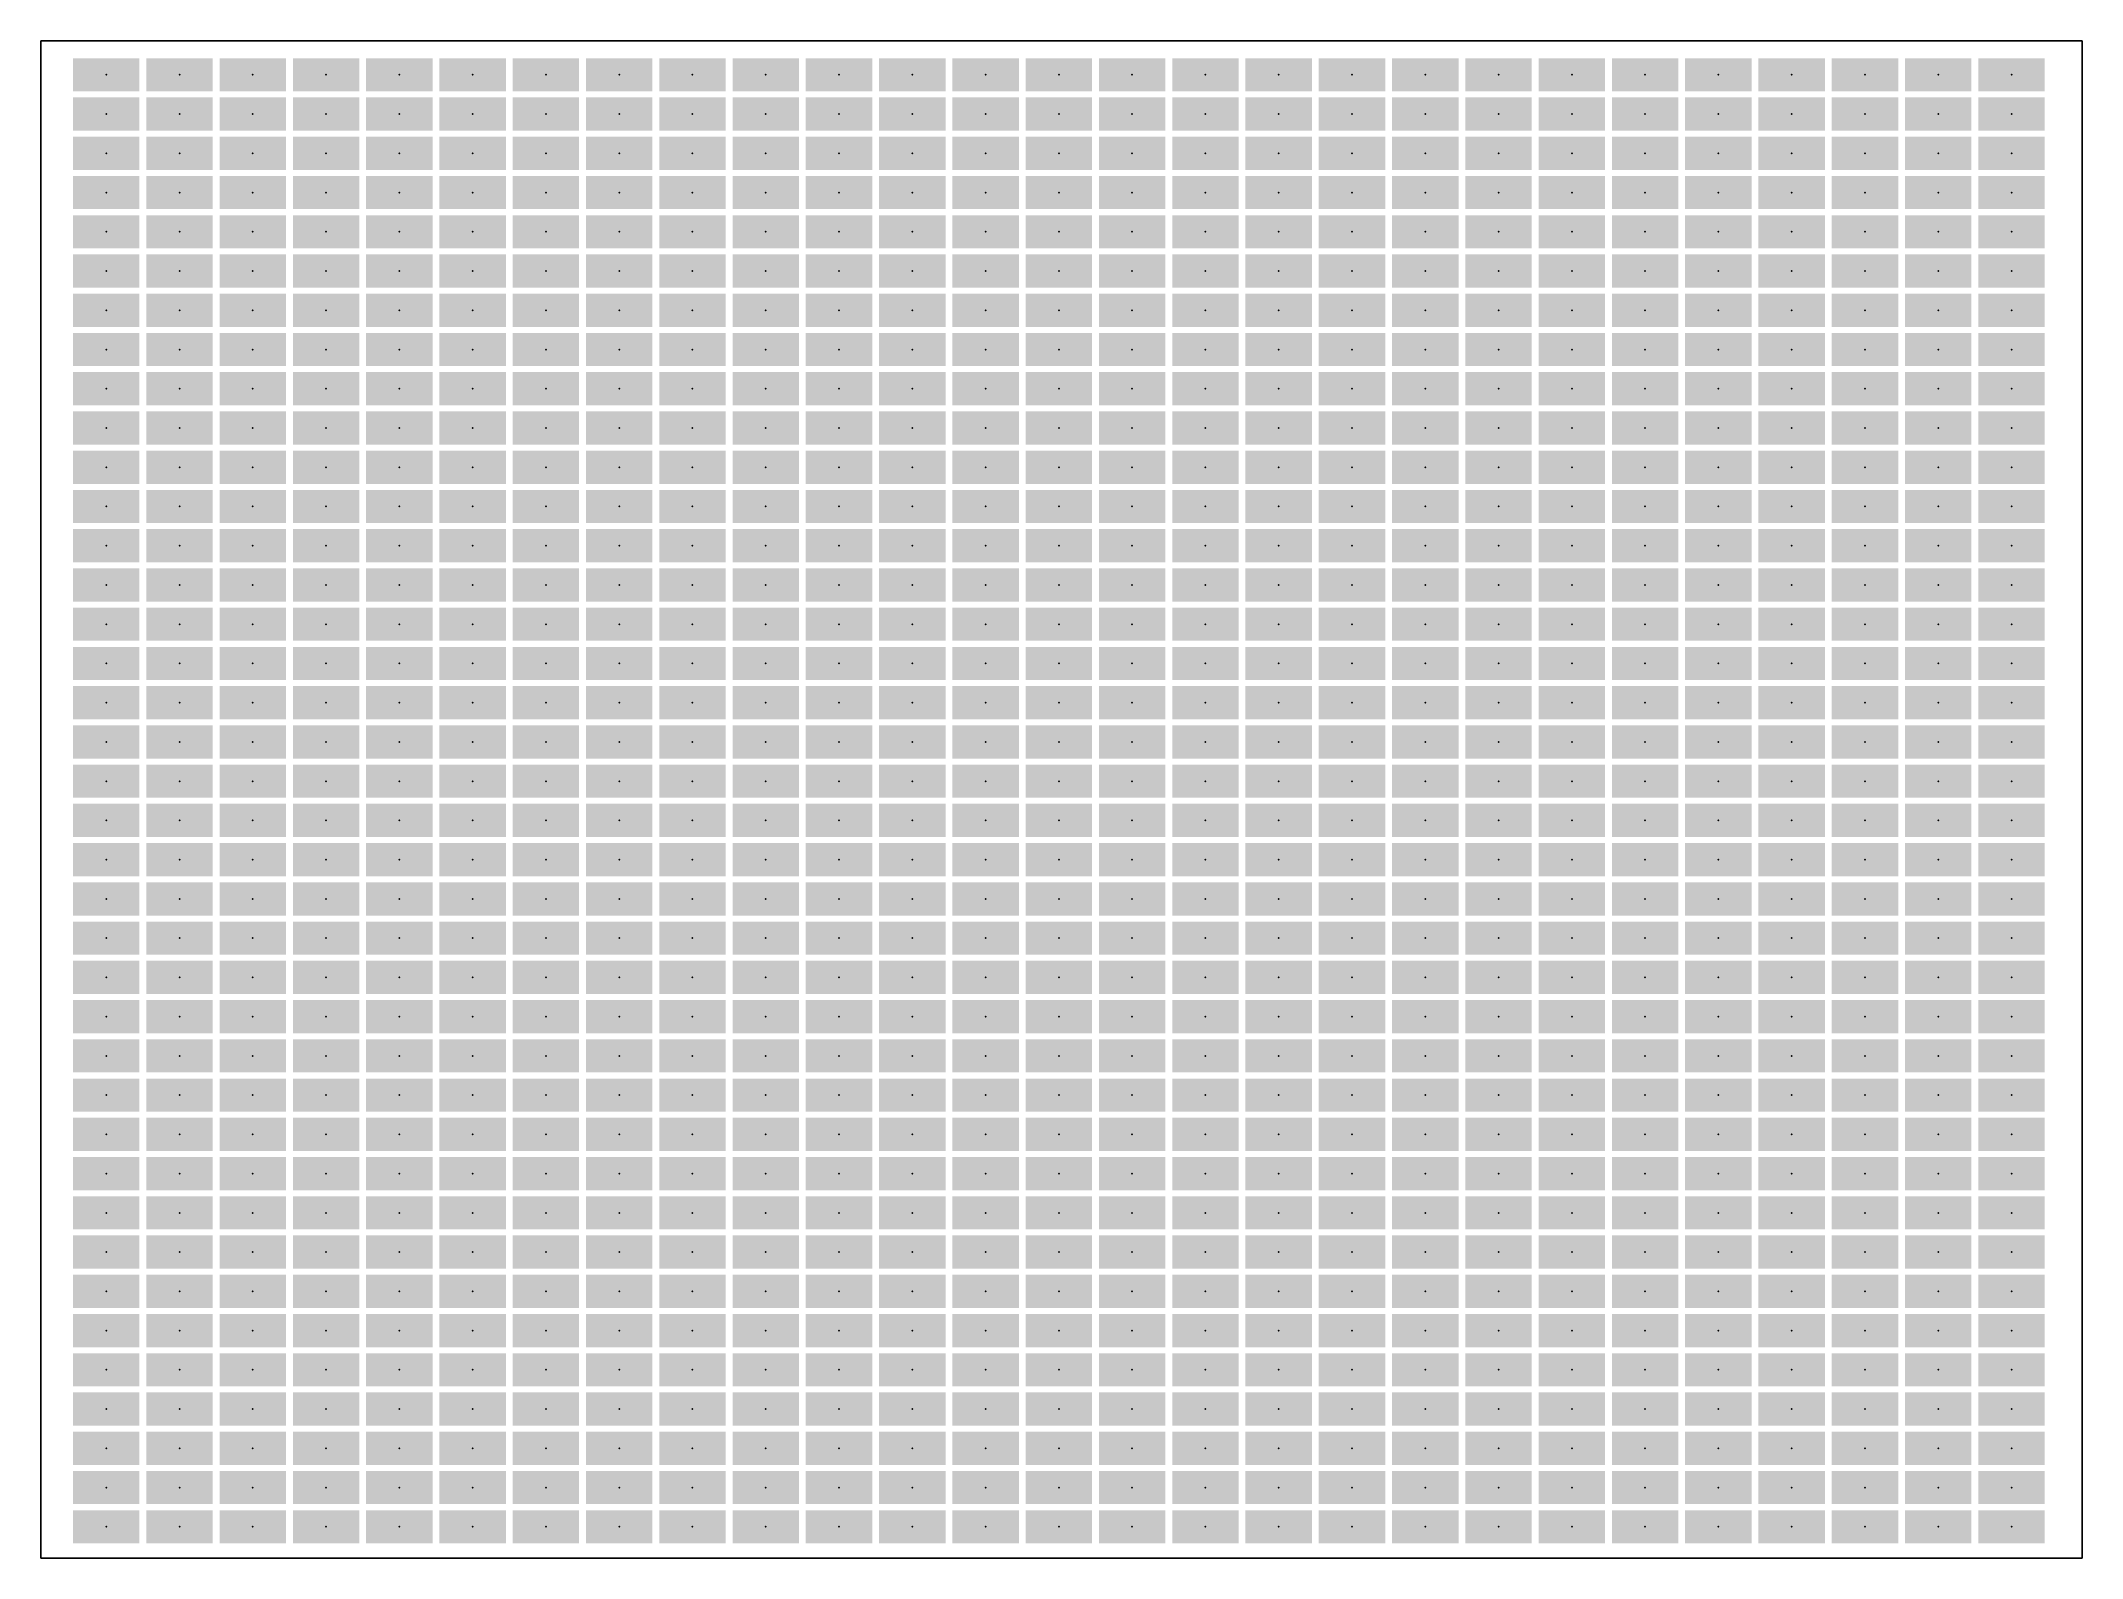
# Model space of a CAD drawing. Extents: x 0 to 78, y 0 to 58.
import ezdxf

# ---------------------------------------------------------------- set-up
doc = ezdxf.new("R2010")
doc.units = 0
for name, color, linetype in [('1', 12, 'CONTINUOUS'), ('20', 31, 'CONTINUOUS'), ('23', 53, 'CONTINUOUS')]:
    doc.layers.add(name, color=color, linetype=linetype)

# ---------------------------------------------------------------- blocks, each defined once
blk = doc.blocks.new('RECT')
blk.add_solid([(-0.5, -0.5), (0.5, -0.5), (-0.5, 0.5), (0.5, 0.5)])

msp = doc.modelspace()

# ---------------------------------------------------------------- linework, layer by layer
at = {"layer": '20'}
for p, q in [((78, 58), (0, 58)), ((0, 58), (0, 0)), ((78, 0), (78, 58)), ((0, 0), (78, 0))]:
    msp.add_line(p, q, dxfattribs=at)
at = {"layer": '23'}
for p in [(2.5, 56.7), (5.3, 56.7), (8.1, 56.7), (10.9, 56.7), (13.7, 56.7), (16.5, 56.7), (19.3, 56.7), (22.1, 56.7), (24.9, 56.7), (27.7, 56.7), (30.5, 56.7), (33.3, 56.7), (36.1, 56.7), (38.9, 56.7), (41.7, 56.7), (44.5, 56.7), (47.3, 56.7), (50.1, 56.7), (52.9, 56.7), (55.7, 56.7), (58.5, 56.7), (61.3, 56.7), (64.1, 56.7), (66.9, 56.7), (69.7, 56.7), (72.5, 56.7), (75.3, 56.7), (2.5, 55.2), (5.3, 55.2), (8.1, 55.2), (10.9, 55.2), (13.7, 55.2), (16.5, 55.2), (19.3, 55.2), (22.1, 55.2), (24.9, 55.2), (27.7, 55.2), (30.5, 55.2), (33.3, 55.2), (36.1, 55.2), (38.9, 55.2), (41.7, 55.2), (44.5, 55.2), (47.3, 55.2), (50.1, 55.2), (52.9, 55.2), (55.7, 55.2), (58.5, 55.2), (61.3, 55.2), (64.1, 55.2), (66.9, 55.2), (69.7, 55.2), (72.5, 55.2), (75.3, 55.2), (2.5, 53.7), (5.3, 53.7), (8.1, 53.7), (10.9, 53.7), (13.7, 53.7), (16.5, 53.7), (19.3, 53.7), (22.1, 53.7), (24.9, 53.7), (27.7, 53.7), (30.5, 53.7), (33.3, 53.7), (36.1, 53.7), (38.9, 53.7), (41.7, 53.7), (44.5, 53.7), (47.3, 53.7), (50.1, 53.7), (52.9, 53.7), (55.7, 53.7), (58.5, 53.7), (61.3, 53.7), (64.1, 53.7), (66.9, 53.7), (69.7, 53.7), (72.5, 53.7), (75.3, 53.7), (2.5, 52.2), (5.3, 52.2), (8.1, 52.2), (10.9, 52.2), (13.7, 52.2), (16.5, 52.2), (19.3, 52.2), (22.1, 52.2), (24.9, 52.2), (27.7, 52.2), (30.5, 52.2), (33.3, 52.2), (36.1, 52.2), (38.9, 52.2), (41.7, 52.2), (44.5, 52.2), (47.3, 52.2), (50.1, 52.2), (52.9, 52.2), (55.7, 52.2), (58.5, 52.2), (61.3, 52.2), (64.1, 52.2), (66.9, 52.2), (69.7, 52.2), (72.5, 52.2), (75.3, 52.2), (2.5, 50.7), (5.3, 50.7), (8.1, 50.7), (10.9, 50.7), (13.7, 50.7), (16.5, 50.7), (19.3, 50.7), (22.1, 50.7), (24.9, 50.7), (27.7, 50.7), (30.5, 50.7), (33.3, 50.7), (36.1, 50.7), (38.9, 50.7), (41.7, 50.7), (44.5, 50.7), (47.3, 50.7), (50.1, 50.7), (52.9, 50.7), (55.7, 50.7), (58.5, 50.7), (61.3, 50.7), (64.1, 50.7), (66.9, 50.7), (69.7, 50.7), (72.5, 50.7), (75.3, 50.7), (2.5, 49.2), (5.3, 49.2), (8.1, 49.2), (10.9, 49.2), (13.7, 49.2), (16.5, 49.2), (19.3, 49.2), (22.1, 49.2), (24.9, 49.2), (27.7, 49.2), (30.5, 49.2), (33.3, 49.2), (36.1, 49.2), (38.9, 49.2), (41.7, 49.2), (44.5, 49.2), (47.3, 49.2), (50.1, 49.2), (52.9, 49.2), (55.7, 49.2), (58.5, 49.2), (61.3, 49.2), (64.1, 49.2), (66.9, 49.2), (69.7, 49.2), (72.5, 49.2), (75.3, 49.2), (2.5, 47.7), (5.3, 47.7), (8.1, 47.7), (10.9, 47.7), (13.7, 47.7), (16.5, 47.7), (19.3, 47.7), (22.1, 47.7), (24.9, 47.7), (27.7, 47.7), (30.5, 47.7), (33.3, 47.7), (36.1, 47.7), (38.9, 47.7), (41.7, 47.7), (44.5, 47.7), (47.3, 47.7), (50.1, 47.7), (52.9, 47.7), (55.7, 47.7), (58.5, 47.7), (61.3, 47.7), (64.1, 47.7), (66.9, 47.7), (69.7, 47.7), (72.5, 47.7), (75.3, 47.7), (2.5, 46.2), (5.3, 46.2), (8.1, 46.2), (10.9, 46.2), (13.7, 46.2), (16.5, 46.2), (19.3, 46.2), (22.1, 46.2), (24.9, 46.2), (27.7, 46.2), (30.5, 46.2), (33.3, 46.2), (36.1, 46.2), (38.9, 46.2), (41.7, 46.2), (44.5, 46.2), (47.3, 46.2), (50.1, 46.2), (52.9, 46.2), (55.7, 46.2), (58.5, 46.2), (61.3, 46.2), (64.1, 46.2), (66.9, 46.2), (69.7, 46.2), (72.5, 46.2), (75.3, 46.2), (2.5, 44.7), (5.3, 44.7), (8.1, 44.7), (10.9, 44.7), (13.7, 44.7), (16.5, 44.7), (19.3, 44.7), (22.1, 44.7), (24.9, 44.7), (27.7, 44.7), (30.5, 44.7), (33.3, 44.7), (36.1, 44.7), (38.9, 44.7), (41.7, 44.7), (44.5, 44.7), (47.3, 44.7), (50.1, 44.7), (52.9, 44.7), (55.7, 44.7), (58.5, 44.7), (61.3, 44.7), (64.1, 44.7), (66.9, 44.7), (69.7, 44.7), (72.5, 44.7), (75.3, 44.7), (2.5, 43.2), (5.3, 43.2), (8.1, 43.2), (10.9, 43.2), (13.7, 43.2), (16.5, 43.2), (19.3, 43.2), (22.1, 43.2), (24.9, 43.2), (27.7, 43.2), (30.5, 43.2), (33.3, 43.2), (36.1, 43.2), (38.9, 43.2), (41.7, 43.2), (44.5, 43.2), (47.3, 43.2), (50.1, 43.2), (52.9, 43.2), (55.7, 43.2), (58.5, 43.2), (61.3, 43.2), (64.1, 43.2), (66.9, 43.2), (69.7, 43.2), (72.5, 43.2), (75.3, 43.2), (2.5, 41.7), (5.3, 41.7), (8.1, 41.7), (10.9, 41.7), (13.7, 41.7), (16.5, 41.7), (19.3, 41.7), (22.1, 41.7), (24.9, 41.7), (27.7, 41.7), (30.5, 41.7), (33.3, 41.7), (36.1, 41.7), (38.9, 41.7), (41.7, 41.7), (44.5, 41.7), (47.3, 41.7), (50.1, 41.7), (52.9, 41.7), (55.7, 41.7), (58.5, 41.7), (61.3, 41.7), (64.1, 41.7), (66.9, 41.7), (69.7, 41.7), (72.5, 41.7), (75.3, 41.7), (2.5, 40.2), (5.3, 40.2), (8.1, 40.2), (10.9, 40.2), (13.7, 40.2), (16.5, 40.2), (19.3, 40.2), (22.1, 40.2), (24.9, 40.2), (27.7, 40.2), (30.5, 40.2), (33.3, 40.2), (36.1, 40.2), (38.9, 40.2), (41.7, 40.2), (44.5, 40.2), (47.3, 40.2), (50.1, 40.2), (52.9, 40.2), (55.7, 40.2), (58.5, 40.2), (61.3, 40.2), (64.1, 40.2), (66.9, 40.2), (69.7, 40.2), (72.5, 40.2), (75.3, 40.2), (2.5, 38.7), (5.3, 38.7), (8.1, 38.7), (10.9, 38.7), (13.7, 38.7), (16.5, 38.7), (19.3, 38.7), (22.1, 38.7), (24.9, 38.7), (27.7, 38.7), (30.5, 38.7), (33.3, 38.7), (36.1, 38.7), (38.9, 38.7), (41.7, 38.7), (44.5, 38.7), (47.3, 38.7), (50.1, 38.7), (52.9, 38.7), (55.7, 38.7), (58.5, 38.7), (61.3, 38.7), (64.1, 38.7), (66.9, 38.7), (69.7, 38.7), (72.5, 38.7), (75.3, 38.7), (2.5, 37.2), (5.3, 37.2), (8.1, 37.2), (10.9, 37.2), (13.7, 37.2), (16.5, 37.2), (19.3, 37.2), (22.1, 37.2), (24.9, 37.2), (27.7, 37.2), (30.5, 37.2), (33.3, 37.2), (36.1, 37.2), (38.9, 37.2), (41.7, 37.2), (44.5, 37.2), (47.3, 37.2), (50.1, 37.2), (52.9, 37.2), (55.7, 37.2), (58.5, 37.2), (61.3, 37.2), (64.1, 37.2), (66.9, 37.2), (69.7, 37.2), (72.5, 37.2), (75.3, 37.2), (2.5, 35.7), (5.3, 35.7), (8.1, 35.7), (10.9, 35.7), (13.7, 35.7), (16.5, 35.7), (19.3, 35.7), (22.1, 35.7), (24.9, 35.7), (27.7, 35.7), (30.5, 35.7), (33.3, 35.7), (36.1, 35.7), (38.9, 35.7), (41.7, 35.7), (44.5, 35.7), (47.3, 35.7), (50.1, 35.7), (52.9, 35.7), (55.7, 35.7), (58.5, 35.7), (61.3, 35.7), (64.1, 35.7), (66.9, 35.7), (69.7, 35.7), (72.5, 35.7), (75.3, 35.7), (2.5, 34.2), (5.3, 34.2), (8.1, 34.2), (10.9, 34.2), (13.7, 34.2), (16.5, 34.2), (19.3, 34.2), (22.1, 34.2), (24.9, 34.2), (27.7, 34.2), (30.5, 34.2), (33.3, 34.2), (36.1, 34.2), (38.9, 34.2), (41.7, 34.2), (44.5, 34.2), (47.3, 34.2), (50.1, 34.2), (52.9, 34.2), (55.7, 34.2), (58.5, 34.2), (61.3, 34.2), (64.1, 34.2), (66.9, 34.2), (69.7, 34.2), (72.5, 34.2), (75.3, 34.2), (2.5, 32.7), (5.3, 32.7), (8.1, 32.7), (10.9, 32.7), (13.7, 32.7), (16.5, 32.7), (19.3, 32.7), (22.1, 32.7), (24.9, 32.7), (27.7, 32.7), (30.5, 32.7), (33.3, 32.7), (36.1, 32.7), (38.9, 32.7), (41.7, 32.7), (44.5, 32.7), (47.3, 32.7), (50.1, 32.7), (52.9, 32.7), (55.7, 32.7), (58.5, 32.7), (61.3, 32.7), (64.1, 32.7), (66.9, 32.7), (69.7, 32.7), (72.5, 32.7), (75.3, 32.7), (2.5, 31.2), (5.3, 31.2), (8.1, 31.2), (10.9, 31.2), (13.7, 31.2), (16.5, 31.2), (19.3, 31.2), (22.1, 31.2), (24.9, 31.2), (27.7, 31.2), (30.5, 31.2), (33.3, 31.2), (36.1, 31.2), (38.9, 31.2), (41.7, 31.2), (44.5, 31.2), (47.3, 31.2), (50.1, 31.2), (52.9, 31.2), (55.7, 31.2), (58.5, 31.2), (61.3, 31.2), (64.1, 31.2), (66.9, 31.2), (69.7, 31.2), (72.5, 31.2), (75.3, 31.2), (2.5, 29.7), (5.3, 29.7), (8.1, 29.7), (10.9, 29.7), (13.7, 29.7), (16.5, 29.7), (19.3, 29.7), (22.1, 29.7), (24.9, 29.7), (27.7, 29.7), (30.5, 29.7), (33.3, 29.7), (36.1, 29.7), (38.9, 29.7), (41.7, 29.7), (44.5, 29.7), (47.3, 29.7), (50.1, 29.7), (52.9, 29.7), (55.7, 29.7), (58.5, 29.7), (61.3, 29.7), (64.1, 29.7), (66.9, 29.7), (69.7, 29.7), (72.5, 29.7), (75.3, 29.7), (2.5, 28.2), (5.3, 28.2), (8.1, 28.2), (10.9, 28.2), (13.7, 28.2), (16.5, 28.2), (19.3, 28.2), (22.1, 28.2), (24.9, 28.2), (27.7, 28.2), (30.5, 28.2), (33.3, 28.2), (36.1, 28.2), (38.9, 28.2), (41.7, 28.2), (44.5, 28.2), (47.3, 28.2), (50.1, 28.2), (52.9, 28.2), (55.7, 28.2), (58.5, 28.2), (61.3, 28.2), (64.1, 28.2), (66.9, 28.2), (69.7, 28.2), (72.5, 28.2), (75.3, 28.2), (2.5, 26.7), (5.3, 26.7), (8.1, 26.7), (10.9, 26.7), (13.7, 26.7), (16.5, 26.7), (19.3, 26.7), (22.1, 26.7), (24.9, 26.7), (27.7, 26.7), (30.5, 26.7), (33.3, 26.7), (36.1, 26.7), (38.9, 26.7), (41.7, 26.7), (44.5, 26.7), (47.3, 26.7), (50.1, 26.7), (52.9, 26.7), (55.7, 26.7), (58.5, 26.7), (61.3, 26.7), (64.1, 26.7), (66.9, 26.7), (69.7, 26.7), (72.5, 26.7), (75.3, 26.7), (2.5, 25.2), (5.3, 25.2), (8.1, 25.2), (10.9, 25.2), (13.7, 25.2), (16.5, 25.2), (19.3, 25.2), (22.1, 25.2), (24.9, 25.2), (27.7, 25.2), (30.5, 25.2), (33.3, 25.2), (36.1, 25.2), (38.9, 25.2), (41.7, 25.2), (44.5, 25.2), (47.3, 25.2), (50.1, 25.2), (52.9, 25.2), (55.7, 25.2), (58.5, 25.2), (61.3, 25.2), (64.1, 25.2), (66.9, 25.2), (69.7, 25.2), (72.5, 25.2), (75.3, 25.2), (2.5, 23.7), (5.3, 23.7), (8.1, 23.7), (10.9, 23.7), (13.7, 23.7), (16.5, 23.7), (19.3, 23.7), (22.1, 23.7), (24.9, 23.7), (27.7, 23.7), (30.5, 23.7), (33.3, 23.7), (36.1, 23.7), (38.9, 23.7), (41.7, 23.7), (44.5, 23.7), (47.3, 23.7), (50.1, 23.7), (52.9, 23.7), (55.7, 23.7), (58.5, 23.7), (61.3, 23.7), (64.1, 23.7), (66.9, 23.7), (69.7, 23.7), (72.5, 23.7), (75.3, 23.7), (2.5, 22.2), (5.3, 22.2), (8.1, 22.2), (10.9, 22.2), (13.7, 22.2), (16.5, 22.2), (19.3, 22.2), (22.1, 22.2), (24.9, 22.2), (27.7, 22.2), (30.5, 22.2), (33.3, 22.2), (36.1, 22.2), (38.9, 22.2), (41.7, 22.2), (44.5, 22.2), (47.3, 22.2), (50.1, 22.2), (52.9, 22.2), (55.7, 22.2), (58.5, 22.2), (61.3, 22.2), (64.1, 22.2), (66.9, 22.2), (69.7, 22.2), (72.5, 22.2), (75.3, 22.2), (2.5, 20.7), (5.3, 20.7), (8.1, 20.7), (10.9, 20.7), (13.7, 20.7), (16.5, 20.7), (19.3, 20.7), (22.1, 20.7), (24.9, 20.7), (27.7, 20.7), (30.5, 20.7), (33.3, 20.7), (36.1, 20.7), (38.9, 20.7), (41.7, 20.7), (44.5, 20.7), (47.3, 20.7), (50.1, 20.7), (52.9, 20.7), (55.7, 20.7), (58.5, 20.7), (61.3, 20.7), (64.1, 20.7), (66.9, 20.7), (69.7, 20.7), (72.5, 20.7), (75.3, 20.7), (2.5, 19.2), (5.3, 19.2), (8.1, 19.2), (10.9, 19.2), (13.7, 19.2), (16.5, 19.2), (19.3, 19.2), (22.1, 19.2), (24.9, 19.2), (27.7, 19.2), (30.5, 19.2), (33.3, 19.2), (36.1, 19.2), (38.9, 19.2), (41.7, 19.2), (44.5, 19.2), (47.3, 19.2), (50.1, 19.2), (52.9, 19.2), (55.7, 19.2), (58.5, 19.2), (61.3, 19.2), (64.1, 19.2), (66.9, 19.2), (69.7, 19.2), (72.5, 19.2), (75.3, 19.2), (2.5, 17.7), (5.3, 17.7), (8.1, 17.7), (10.9, 17.7), (13.7, 17.7), (16.5, 17.7), (19.3, 17.7), (22.1, 17.7), (24.9, 17.7), (27.7, 17.7), (30.5, 17.7), (33.3, 17.7), (36.1, 17.7), (38.9, 17.7), (41.7, 17.7), (44.5, 17.7), (47.3, 17.7), (50.1, 17.7), (52.9, 17.7), (55.7, 17.7), (58.5, 17.7), (61.3, 17.7), (64.1, 17.7), (66.9, 17.7), (69.7, 17.7), (72.5, 17.7), (75.3, 17.7), (2.5, 16.2), (5.3, 16.2), (8.1, 16.2), (10.9, 16.2), (13.7, 16.2), (16.5, 16.2), (19.3, 16.2), (22.1, 16.2), (24.9, 16.2), (27.7, 16.2), (30.5, 16.2), (33.3, 16.2), (36.1, 16.2), (38.9, 16.2), (41.7, 16.2), (44.5, 16.2), (47.3, 16.2), (50.1, 16.2), (52.9, 16.2), (55.7, 16.2), (58.5, 16.2), (61.3, 16.2), (64.1, 16.2), (66.9, 16.2), (69.7, 16.2), (72.5, 16.2), (75.3, 16.2), (2.5, 14.7), (5.3, 14.7), (8.1, 14.7), (10.9, 14.7), (13.7, 14.7), (16.5, 14.7), (19.3, 14.7), (22.1, 14.7), (24.9, 14.7), (27.7, 14.7), (30.5, 14.7), (33.3, 14.7), (36.1, 14.7), (38.9, 14.7), (41.7, 14.7), (44.5, 14.7), (47.3, 14.7), (50.1, 14.7), (52.9, 14.7), (55.7, 14.7), (58.5, 14.7), (61.3, 14.7), (64.1, 14.7), (66.9, 14.7), (69.7, 14.7), (72.5, 14.7), (75.3, 14.7), (2.5, 13.2), (5.3, 13.2), (8.1, 13.2), (10.9, 13.2), (13.7, 13.2), (16.5, 13.2), (19.3, 13.2), (22.1, 13.2), (24.9, 13.2), (27.7, 13.2), (30.5, 13.2), (33.3, 13.2), (36.1, 13.2), (38.9, 13.2), (41.7, 13.2), (44.5, 13.2), (47.3, 13.2), (50.1, 13.2), (52.9, 13.2), (55.7, 13.2), (58.5, 13.2), (61.3, 13.2), (64.1, 13.2), (66.9, 13.2), (69.7, 13.2), (72.5, 13.2), (75.3, 13.2), (2.5, 11.7), (5.3, 11.7), (8.1, 11.7), (10.9, 11.7), (13.7, 11.7), (16.5, 11.7), (19.3, 11.7), (22.1, 11.7), (24.9, 11.7), (27.7, 11.7), (30.5, 11.7), (33.3, 11.7), (36.1, 11.7), (38.9, 11.7), (41.7, 11.7), (44.5, 11.7), (47.3, 11.7), (50.1, 11.7), (52.9, 11.7), (55.7, 11.7), (58.5, 11.7), (61.3, 11.7), (64.1, 11.7), (66.9, 11.7), (69.7, 11.7), (72.5, 11.7), (75.3, 11.7), (2.5, 10.2), (5.3, 10.2), (8.1, 10.2), (10.9, 10.2), (13.7, 10.2), (16.5, 10.2), (19.3, 10.2), (22.1, 10.2), (24.9, 10.2), (27.7, 10.2), (30.5, 10.2), (33.3, 10.2), (36.1, 10.2), (38.9, 10.2), (41.7, 10.2), (44.5, 10.2), (47.3, 10.2), (50.1, 10.2), (52.9, 10.2), (55.7, 10.2), (58.5, 10.2), (61.3, 10.2), (64.1, 10.2), (66.9, 10.2), (69.7, 10.2), (72.5, 10.2), (75.3, 10.2), (2.5, 8.7), (5.3, 8.7), (8.1, 8.7), (10.9, 8.7), (13.7, 8.7), (16.5, 8.7), (19.3, 8.7), (22.1, 8.7), (24.9, 8.7), (27.7, 8.7), (30.5, 8.7), (33.3, 8.7), (36.1, 8.7), (38.9, 8.7), (41.7, 8.7), (44.5, 8.7), (47.3, 8.7), (50.1, 8.7), (52.9, 8.7), (55.7, 8.7), (58.5, 8.7), (61.3, 8.7), (64.1, 8.7), (66.9, 8.7), (69.7, 8.7), (72.5, 8.7), (75.3, 8.7), (2.5, 7.2), (5.3, 7.2), (8.1, 7.2), (10.9, 7.2), (13.7, 7.2), (16.5, 7.2), (19.3, 7.2), (22.1, 7.2), (24.9, 7.2), (27.7, 7.2), (30.5, 7.2), (33.3, 7.2), (36.1, 7.2), (38.9, 7.2), (41.7, 7.2), (44.5, 7.2), (47.3, 7.2), (50.1, 7.2), (52.9, 7.2), (55.7, 7.2), (58.5, 7.2), (61.3, 7.2), (64.1, 7.2), (66.9, 7.2), (69.7, 7.2), (72.5, 7.2), (75.3, 7.2), (2.5, 5.7), (5.3, 5.7), (8.1, 5.7), (10.9, 5.7), (13.7, 5.7), (16.5, 5.7), (19.3, 5.7), (22.1, 5.7), (24.9, 5.7), (27.7, 5.7), (30.5, 5.7), (33.3, 5.7), (36.1, 5.7), (38.9, 5.7), (41.7, 5.7), (44.5, 5.7), (47.3, 5.7), (50.1, 5.7), (52.9, 5.7), (55.7, 5.7), (58.5, 5.7), (61.3, 5.7), (64.1, 5.7), (66.9, 5.7), (69.7, 5.7), (72.5, 5.7), (75.3, 5.7), (2.5, 4.2), (5.3, 4.2), (8.1, 4.2), (10.9, 4.2), (13.7, 4.2), (16.5, 4.2), (19.3, 4.2), (22.1, 4.2), (24.9, 4.2), (27.7, 4.2), (30.5, 4.2), (33.3, 4.2), (36.1, 4.2), (38.9, 4.2), (41.7, 4.2), (44.5, 4.2), (47.3, 4.2), (50.1, 4.2), (52.9, 4.2), (55.7, 4.2), (58.5, 4.2), (61.3, 4.2), (64.1, 4.2), (66.9, 4.2), (69.7, 4.2), (72.5, 4.2), (75.3, 4.2), (2.5, 2.7), (5.3, 2.7), (8.1, 2.7), (10.9, 2.7), (13.7, 2.7), (16.5, 2.7), (19.3, 2.7), (22.1, 2.7), (24.9, 2.7), (27.7, 2.7), (30.5, 2.7), (33.3, 2.7), (36.1, 2.7), (38.9, 2.7), (41.7, 2.7), (44.5, 2.7), (47.3, 2.7), (50.1, 2.7), (52.9, 2.7), (55.7, 2.7), (58.5, 2.7), (61.3, 2.7), (64.1, 2.7), (66.9, 2.7), (69.7, 2.7), (72.5, 2.7), (75.3, 2.7), (2.5, 1.2), (5.3, 1.2), (8.1, 1.2), (10.9, 1.2), (13.7, 1.2), (16.5, 1.2), (19.3, 1.2), (22.1, 1.2), (24.9, 1.2), (27.7, 1.2), (30.5, 1.2), (33.3, 1.2), (36.1, 1.2), (38.9, 1.2), (41.7, 1.2), (44.5, 1.2), (47.3, 1.2), (50.1, 1.2), (52.9, 1.2), (55.7, 1.2), (58.5, 1.2), (61.3, 1.2), (64.1, 1.2), (66.9, 1.2), (69.7, 1.2), (72.5, 1.2), (75.3, 1.2)]:
    msp.add_point(p, dxfattribs=at)

# ---------------------------------------------------------------- block references
at = {"layer": '1', "xscale": 2.54, "yscale": 1.27}
for p in [(2.5, 56.7), (5.3, 56.7), (8.1, 56.7), (10.9, 56.7), (13.7, 56.7), (16.5, 56.7), (19.3, 56.7), (22.1, 56.7), (24.9, 56.7), (27.7, 56.7), (30.5, 56.7), (33.3, 56.7), (36.1, 56.7), (38.9, 56.7), (41.7, 56.7), (44.5, 56.7), (47.3, 56.7), (50.1, 56.7), (52.9, 56.7), (55.7, 56.7), (58.5, 56.7), (61.3, 56.7), (64.1, 56.7), (66.9, 56.7), (69.7, 56.7), (72.5, 56.7), (75.3, 56.7), (2.5, 55.2), (5.3, 55.2), (8.1, 55.2), (10.9, 55.2), (13.7, 55.2), (16.5, 55.2), (19.3, 55.2), (22.1, 55.2), (24.9, 55.2), (27.7, 55.2), (30.5, 55.2), (33.3, 55.2), (36.1, 55.2), (38.9, 55.2), (41.7, 55.2), (44.5, 55.2), (47.3, 55.2), (50.1, 55.2), (52.9, 55.2), (55.7, 55.2), (58.5, 55.2), (61.3, 55.2), (64.1, 55.2), (66.9, 55.2), (69.7, 55.2), (72.5, 55.2), (75.3, 55.2), (2.5, 53.7), (5.3, 53.7), (8.1, 53.7), (10.9, 53.7), (13.7, 53.7), (16.5, 53.7), (19.3, 53.7), (22.1, 53.7), (24.9, 53.7), (27.7, 53.7), (30.5, 53.7), (33.3, 53.7), (36.1, 53.7), (38.9, 53.7), (41.7, 53.7), (44.5, 53.7), (47.3, 53.7), (50.1, 53.7), (52.9, 53.7), (55.7, 53.7), (58.5, 53.7), (61.3, 53.7), (64.1, 53.7), (66.9, 53.7), (69.7, 53.7), (72.5, 53.7), (75.3, 53.7), (2.5, 52.2), (5.3, 52.2), (8.1, 52.2), (10.9, 52.2), (13.7, 52.2), (16.5, 52.2), (19.3, 52.2), (22.1, 52.2), (24.9, 52.2), (27.7, 52.2), (30.5, 52.2), (33.3, 52.2), (36.1, 52.2), (38.9, 52.2), (41.7, 52.2), (44.5, 52.2), (47.3, 52.2), (50.1, 52.2), (52.9, 52.2), (55.7, 52.2), (58.5, 52.2), (61.3, 52.2), (64.1, 52.2), (66.9, 52.2), (69.7, 52.2), (72.5, 52.2), (75.3, 52.2), (2.5, 50.7), (5.3, 50.7), (8.1, 50.7), (10.9, 50.7), (13.7, 50.7), (16.5, 50.7), (19.3, 50.7), (22.1, 50.7), (24.9, 50.7), (27.7, 50.7), (30.5, 50.7), (33.3, 50.7), (36.1, 50.7), (38.9, 50.7), (41.7, 50.7), (44.5, 50.7), (47.3, 50.7), (50.1, 50.7), (52.9, 50.7), (55.7, 50.7), (58.5, 50.7), (61.3, 50.7), (64.1, 50.7), (66.9, 50.7), (69.7, 50.7), (72.5, 50.7), (75.3, 50.7), (2.5, 49.2), (5.3, 49.2), (8.1, 49.2), (10.9, 49.2), (13.7, 49.2), (16.5, 49.2), (19.3, 49.2), (22.1, 49.2), (24.9, 49.2), (27.7, 49.2), (30.5, 49.2), (33.3, 49.2), (36.1, 49.2), (38.9, 49.2), (41.7, 49.2), (44.5, 49.2), (47.3, 49.2), (50.1, 49.2), (52.9, 49.2), (55.7, 49.2), (58.5, 49.2), (61.3, 49.2), (64.1, 49.2), (66.9, 49.2), (69.7, 49.2), (72.5, 49.2), (75.3, 49.2), (2.5, 47.7), (5.3, 47.7), (8.1, 47.7), (10.9, 47.7), (13.7, 47.7), (16.5, 47.7), (19.3, 47.7), (22.1, 47.7), (24.9, 47.7), (27.7, 47.7), (30.5, 47.7), (33.3, 47.7), (36.1, 47.7), (38.9, 47.7), (41.7, 47.7), (44.5, 47.7), (47.3, 47.7), (50.1, 47.7), (52.9, 47.7), (55.7, 47.7), (58.5, 47.7), (61.3, 47.7), (64.1, 47.7), (66.9, 47.7), (69.7, 47.7), (72.5, 47.7), (75.3, 47.7), (2.5, 46.2), (5.3, 46.2), (8.1, 46.2), (10.9, 46.2), (13.7, 46.2), (16.5, 46.2), (19.3, 46.2), (22.1, 46.2), (24.9, 46.2), (27.7, 46.2), (30.5, 46.2), (33.3, 46.2), (36.1, 46.2), (38.9, 46.2), (41.7, 46.2), (44.5, 46.2), (47.3, 46.2), (50.1, 46.2), (52.9, 46.2), (55.7, 46.2), (58.5, 46.2), (61.3, 46.2), (64.1, 46.2), (66.9, 46.2), (69.7, 46.2), (72.5, 46.2), (75.3, 46.2), (2.5, 44.7), (5.3, 44.7), (8.1, 44.7), (10.9, 44.7), (13.7, 44.7), (16.5, 44.7), (19.3, 44.7), (22.1, 44.7), (24.9, 44.7), (27.7, 44.7), (30.5, 44.7), (33.3, 44.7), (36.1, 44.7), (38.9, 44.7), (41.7, 44.7), (44.5, 44.7), (47.3, 44.7), (50.1, 44.7), (52.9, 44.7), (55.7, 44.7), (58.5, 44.7), (61.3, 44.7), (64.1, 44.7), (66.9, 44.7), (69.7, 44.7), (72.5, 44.7), (75.3, 44.7), (2.5, 43.2), (5.3, 43.2), (8.1, 43.2), (10.9, 43.2), (13.7, 43.2), (16.5, 43.2), (19.3, 43.2), (22.1, 43.2), (24.9, 43.2), (27.7, 43.2), (30.5, 43.2), (33.3, 43.2), (36.1, 43.2), (38.9, 43.2), (41.7, 43.2), (44.5, 43.2), (47.3, 43.2), (50.1, 43.2), (52.9, 43.2), (55.7, 43.2), (58.5, 43.2), (61.3, 43.2), (64.1, 43.2), (66.9, 43.2), (69.7, 43.2), (72.5, 43.2), (75.3, 43.2), (2.5, 41.7), (5.3, 41.7), (8.1, 41.7), (10.9, 41.7), (13.7, 41.7), (16.5, 41.7), (19.3, 41.7), (22.1, 41.7), (24.9, 41.7), (27.7, 41.7), (30.5, 41.7), (33.3, 41.7), (36.1, 41.7), (38.9, 41.7), (41.7, 41.7), (44.5, 41.7), (47.3, 41.7), (50.1, 41.7), (52.9, 41.7), (55.7, 41.7), (58.5, 41.7), (61.3, 41.7), (64.1, 41.7), (66.9, 41.7), (69.7, 41.7), (72.5, 41.7), (75.3, 41.7), (2.5, 40.2), (5.3, 40.2), (8.1, 40.2), (10.9, 40.2), (13.7, 40.2), (16.5, 40.2), (19.3, 40.2), (22.1, 40.2), (24.9, 40.2), (27.7, 40.2), (30.5, 40.2), (33.3, 40.2), (36.1, 40.2), (38.9, 40.2), (41.7, 40.2), (44.5, 40.2), (47.3, 40.2), (50.1, 40.2), (52.9, 40.2), (55.7, 40.2), (58.5, 40.2), (61.3, 40.2), (64.1, 40.2), (66.9, 40.2), (69.7, 40.2), (72.5, 40.2), (75.3, 40.2), (2.5, 38.7), (5.3, 38.7), (8.1, 38.7), (10.9, 38.7), (13.7, 38.7), (16.5, 38.7), (19.3, 38.7), (22.1, 38.7), (24.9, 38.7), (27.7, 38.7), (30.5, 38.7), (33.3, 38.7), (36.1, 38.7), (38.9, 38.7), (41.7, 38.7), (44.5, 38.7), (47.3, 38.7), (50.1, 38.7), (52.9, 38.7), (55.7, 38.7), (58.5, 38.7), (61.3, 38.7), (64.1, 38.7), (66.9, 38.7), (69.7, 38.7), (72.5, 38.7), (75.3, 38.7), (2.5, 37.2), (5.3, 37.2), (8.1, 37.2), (10.9, 37.2), (13.7, 37.2), (16.5, 37.2), (19.3, 37.2), (22.1, 37.2), (24.9, 37.2), (27.7, 37.2), (30.5, 37.2), (33.3, 37.2), (36.1, 37.2), (38.9, 37.2), (41.7, 37.2), (44.5, 37.2), (47.3, 37.2), (50.1, 37.2), (52.9, 37.2), (55.7, 37.2), (58.5, 37.2), (61.3, 37.2), (64.1, 37.2), (66.9, 37.2), (69.7, 37.2), (72.5, 37.2), (75.3, 37.2), (2.5, 35.7), (5.3, 35.7), (8.1, 35.7), (10.9, 35.7), (13.7, 35.7), (16.5, 35.7), (19.3, 35.7), (22.1, 35.7), (24.9, 35.7), (27.7, 35.7), (30.5, 35.7), (33.3, 35.7), (36.1, 35.7), (38.9, 35.7), (41.7, 35.7), (44.5, 35.7), (47.3, 35.7), (50.1, 35.7), (52.9, 35.7), (55.7, 35.7), (58.5, 35.7), (61.3, 35.7), (64.1, 35.7), (66.9, 35.7), (69.7, 35.7), (72.5, 35.7), (75.3, 35.7), (2.5, 34.2), (5.3, 34.2), (8.1, 34.2), (10.9, 34.2), (13.7, 34.2), (16.5, 34.2), (19.3, 34.2), (22.1, 34.2), (24.9, 34.2), (27.7, 34.2), (30.5, 34.2), (33.3, 34.2), (36.1, 34.2), (38.9, 34.2), (41.7, 34.2), (44.5, 34.2), (47.3, 34.2), (50.1, 34.2), (52.9, 34.2), (55.7, 34.2), (58.5, 34.2), (61.3, 34.2), (64.1, 34.2), (66.9, 34.2), (69.7, 34.2), (72.5, 34.2), (75.3, 34.2), (2.5, 32.7), (5.3, 32.7), (8.1, 32.7), (10.9, 32.7), (13.7, 32.7), (16.5, 32.7), (19.3, 32.7), (22.1, 32.7), (24.9, 32.7), (27.7, 32.7), (30.5, 32.7), (33.3, 32.7), (36.1, 32.7), (38.9, 32.7), (41.7, 32.7), (44.5, 32.7), (47.3, 32.7), (50.1, 32.7), (52.9, 32.7), (55.7, 32.7), (58.5, 32.7), (61.3, 32.7), (64.1, 32.7), (66.9, 32.7), (69.7, 32.7), (72.5, 32.7), (75.3, 32.7), (2.5, 31.2), (5.3, 31.2), (8.1, 31.2), (10.9, 31.2), (13.7, 31.2), (16.5, 31.2), (19.3, 31.2), (22.1, 31.2), (24.9, 31.2), (27.7, 31.2), (30.5, 31.2), (33.3, 31.2), (36.1, 31.2), (38.9, 31.2), (41.7, 31.2), (44.5, 31.2), (47.3, 31.2), (50.1, 31.2), (52.9, 31.2), (55.7, 31.2), (58.5, 31.2), (61.3, 31.2), (64.1, 31.2), (66.9, 31.2), (69.7, 31.2), (72.5, 31.2), (75.3, 31.2), (2.5, 29.7), (5.3, 29.7), (8.1, 29.7), (10.9, 29.7), (13.7, 29.7), (16.5, 29.7), (19.3, 29.7), (22.1, 29.7), (24.9, 29.7), (27.7, 29.7), (30.5, 29.7), (33.3, 29.7), (36.1, 29.7), (38.9, 29.7), (41.7, 29.7), (44.5, 29.7), (47.3, 29.7), (50.1, 29.7), (52.9, 29.7), (55.7, 29.7), (58.5, 29.7), (61.3, 29.7), (64.1, 29.7), (66.9, 29.7), (69.7, 29.7), (72.5, 29.7), (75.3, 29.7), (2.5, 28.2), (5.3, 28.2), (8.1, 28.2), (10.9, 28.2), (13.7, 28.2), (16.5, 28.2), (19.3, 28.2), (22.1, 28.2), (24.9, 28.2), (27.7, 28.2), (30.5, 28.2), (33.3, 28.2), (36.1, 28.2), (38.9, 28.2), (41.7, 28.2), (44.5, 28.2), (47.3, 28.2), (50.1, 28.2), (52.9, 28.2), (55.7, 28.2), (58.5, 28.2), (61.3, 28.2), (64.1, 28.2), (66.9, 28.2), (69.7, 28.2), (72.5, 28.2), (75.3, 28.2), (2.5, 26.7), (5.3, 26.7), (8.1, 26.7), (10.9, 26.7), (13.7, 26.7), (16.5, 26.7), (19.3, 26.7), (22.1, 26.7), (24.9, 26.7), (27.7, 26.7), (30.5, 26.7), (33.3, 26.7), (36.1, 26.7), (38.9, 26.7), (41.7, 26.7), (44.5, 26.7), (47.3, 26.7), (50.1, 26.7), (52.9, 26.7), (55.7, 26.7), (58.5, 26.7), (61.3, 26.7), (64.1, 26.7), (66.9, 26.7), (69.7, 26.7), (72.5, 26.7), (75.3, 26.7), (2.5, 25.2), (5.3, 25.2), (8.1, 25.2), (10.9, 25.2), (13.7, 25.2), (16.5, 25.2), (19.3, 25.2), (22.1, 25.2), (24.9, 25.2), (27.7, 25.2), (30.5, 25.2), (33.3, 25.2), (36.1, 25.2), (38.9, 25.2), (41.7, 25.2), (44.5, 25.2), (47.3, 25.2), (50.1, 25.2), (52.9, 25.2), (55.7, 25.2), (58.5, 25.2), (61.3, 25.2), (64.1, 25.2), (66.9, 25.2), (69.7, 25.2), (72.5, 25.2), (75.3, 25.2), (2.5, 23.7), (5.3, 23.7), (8.1, 23.7), (10.9, 23.7), (13.7, 23.7), (16.5, 23.7), (19.3, 23.7), (22.1, 23.7), (24.9, 23.7), (27.7, 23.7), (30.5, 23.7), (33.3, 23.7), (36.1, 23.7), (38.9, 23.7), (41.7, 23.7), (44.5, 23.7), (47.3, 23.7), (50.1, 23.7), (52.9, 23.7), (55.7, 23.7), (58.5, 23.7), (61.3, 23.7), (64.1, 23.7), (66.9, 23.7), (69.7, 23.7), (72.5, 23.7), (75.3, 23.7), (2.5, 22.2), (5.3, 22.2), (8.1, 22.2), (10.9, 22.2), (13.7, 22.2), (16.5, 22.2), (19.3, 22.2), (22.1, 22.2), (24.9, 22.2), (27.7, 22.2), (30.5, 22.2), (33.3, 22.2), (36.1, 22.2), (38.9, 22.2), (41.7, 22.2), (44.5, 22.2), (47.3, 22.2), (50.1, 22.2), (52.9, 22.2), (55.7, 22.2), (58.5, 22.2), (61.3, 22.2), (64.1, 22.2), (66.9, 22.2), (69.7, 22.2), (72.5, 22.2), (75.3, 22.2), (2.5, 20.7), (5.3, 20.7), (8.1, 20.7), (10.9, 20.7), (13.7, 20.7), (16.5, 20.7), (19.3, 20.7), (22.1, 20.7), (24.9, 20.7), (27.7, 20.7), (30.5, 20.7), (33.3, 20.7), (36.1, 20.7), (38.9, 20.7), (41.7, 20.7), (44.5, 20.7), (47.3, 20.7), (50.1, 20.7), (52.9, 20.7), (55.7, 20.7), (58.5, 20.7), (61.3, 20.7), (64.1, 20.7), (66.9, 20.7), (69.7, 20.7), (72.5, 20.7), (75.3, 20.7), (2.5, 19.2), (5.3, 19.2), (8.1, 19.2), (10.9, 19.2), (13.7, 19.2), (16.5, 19.2), (19.3, 19.2), (22.1, 19.2), (24.9, 19.2), (27.7, 19.2), (30.5, 19.2), (33.3, 19.2), (36.1, 19.2), (38.9, 19.2), (41.7, 19.2), (44.5, 19.2), (47.3, 19.2), (50.1, 19.2), (52.9, 19.2), (55.7, 19.2), (58.5, 19.2), (61.3, 19.2), (64.1, 19.2), (66.9, 19.2), (69.7, 19.2), (72.5, 19.2), (75.3, 19.2), (2.5, 17.7), (5.3, 17.7), (8.1, 17.7), (10.9, 17.7), (13.7, 17.7), (16.5, 17.7), (19.3, 17.7), (22.1, 17.7), (24.9, 17.7), (27.7, 17.7), (30.5, 17.7), (33.3, 17.7), (36.1, 17.7), (38.9, 17.7), (41.7, 17.7), (44.5, 17.7), (47.3, 17.7), (50.1, 17.7), (52.9, 17.7), (55.7, 17.7), (58.5, 17.7), (61.3, 17.7), (64.1, 17.7), (66.9, 17.7), (69.7, 17.7), (72.5, 17.7), (75.3, 17.7), (2.5, 16.2), (5.3, 16.2), (8.1, 16.2), (10.9, 16.2), (13.7, 16.2), (16.5, 16.2), (19.3, 16.2), (22.1, 16.2), (24.9, 16.2), (27.7, 16.2), (30.5, 16.2), (33.3, 16.2), (36.1, 16.2), (38.9, 16.2), (41.7, 16.2), (44.5, 16.2), (47.3, 16.2), (50.1, 16.2), (52.9, 16.2), (55.7, 16.2), (58.5, 16.2), (61.3, 16.2), (64.1, 16.2), (66.9, 16.2), (69.7, 16.2), (72.5, 16.2), (75.3, 16.2), (2.5, 14.7), (5.3, 14.7), (8.1, 14.7), (10.9, 14.7), (13.7, 14.7), (16.5, 14.7), (19.3, 14.7), (22.1, 14.7), (24.9, 14.7), (27.7, 14.7), (30.5, 14.7), (33.3, 14.7), (36.1, 14.7), (38.9, 14.7), (41.7, 14.7), (44.5, 14.7), (47.3, 14.7), (50.1, 14.7), (52.9, 14.7), (55.7, 14.7), (58.5, 14.7), (61.3, 14.7), (64.1, 14.7), (66.9, 14.7), (69.7, 14.7), (72.5, 14.7), (75.3, 14.7), (2.5, 13.2), (5.3, 13.2), (8.1, 13.2), (10.9, 13.2), (13.7, 13.2), (16.5, 13.2), (19.3, 13.2), (22.1, 13.2), (24.9, 13.2), (27.7, 13.2), (30.5, 13.2), (33.3, 13.2), (36.1, 13.2), (38.9, 13.2), (41.7, 13.2), (44.5, 13.2), (47.3, 13.2), (50.1, 13.2), (52.9, 13.2), (55.7, 13.2), (58.5, 13.2), (61.3, 13.2), (64.1, 13.2), (66.9, 13.2), (69.7, 13.2), (72.5, 13.2), (75.3, 13.2), (2.5, 11.7), (5.3, 11.7), (8.1, 11.7), (10.9, 11.7), (13.7, 11.7), (16.5, 11.7), (19.3, 11.7), (22.1, 11.7), (24.9, 11.7), (27.7, 11.7), (30.5, 11.7), (33.3, 11.7), (36.1, 11.7), (38.9, 11.7), (41.7, 11.7), (44.5, 11.7), (47.3, 11.7), (50.1, 11.7), (52.9, 11.7), (55.7, 11.7), (58.5, 11.7), (61.3, 11.7), (64.1, 11.7), (66.9, 11.7), (69.7, 11.7), (72.5, 11.7), (75.3, 11.7), (2.5, 10.2), (5.3, 10.2), (8.1, 10.2), (10.9, 10.2), (13.7, 10.2), (16.5, 10.2), (19.3, 10.2), (22.1, 10.2), (24.9, 10.2), (27.7, 10.2), (30.5, 10.2), (33.3, 10.2), (36.1, 10.2), (38.9, 10.2), (41.7, 10.2), (44.5, 10.2), (47.3, 10.2), (50.1, 10.2), (52.9, 10.2), (55.7, 10.2), (58.5, 10.2), (61.3, 10.2), (64.1, 10.2), (66.9, 10.2), (69.7, 10.2), (72.5, 10.2), (75.3, 10.2), (2.5, 8.7), (5.3, 8.7), (8.1, 8.7), (10.9, 8.7), (13.7, 8.7), (16.5, 8.7), (19.3, 8.7), (22.1, 8.7), (24.9, 8.7), (27.7, 8.7), (30.5, 8.7), (33.3, 8.7), (36.1, 8.7), (38.9, 8.7), (41.7, 8.7), (44.5, 8.7), (47.3, 8.7), (50.1, 8.7), (52.9, 8.7), (55.7, 8.7), (58.5, 8.7), (61.3, 8.7), (64.1, 8.7), (66.9, 8.7), (69.7, 8.7), (72.5, 8.7), (75.3, 8.7), (2.5, 7.2), (5.3, 7.2), (8.1, 7.2), (10.9, 7.2), (13.7, 7.2), (16.5, 7.2), (19.3, 7.2), (22.1, 7.2), (24.9, 7.2), (27.7, 7.2), (30.5, 7.2), (33.3, 7.2), (36.1, 7.2), (38.9, 7.2), (41.7, 7.2), (44.5, 7.2), (47.3, 7.2), (50.1, 7.2), (52.9, 7.2), (55.7, 7.2), (58.5, 7.2), (61.3, 7.2), (64.1, 7.2), (66.9, 7.2), (69.7, 7.2), (72.5, 7.2), (75.3, 7.2), (2.5, 5.7), (5.3, 5.7), (8.1, 5.7), (10.9, 5.7), (13.7, 5.7), (16.5, 5.7), (19.3, 5.7), (22.1, 5.7), (24.9, 5.7), (27.7, 5.7), (30.5, 5.7), (33.3, 5.7), (36.1, 5.7), (38.9, 5.7), (41.7, 5.7), (44.5, 5.7), (47.3, 5.7), (50.1, 5.7), (52.9, 5.7), (55.7, 5.7), (58.5, 5.7), (61.3, 5.7), (64.1, 5.7), (66.9, 5.7), (69.7, 5.7), (72.5, 5.7), (75.3, 5.7), (2.5, 4.2), (5.3, 4.2), (8.1, 4.2), (10.9, 4.2), (13.7, 4.2), (16.5, 4.2), (19.3, 4.2), (22.1, 4.2), (24.9, 4.2), (27.7, 4.2), (30.5, 4.2), (33.3, 4.2), (36.1, 4.2), (38.9, 4.2), (41.7, 4.2), (44.5, 4.2), (47.3, 4.2), (50.1, 4.2), (52.9, 4.2), (55.7, 4.2), (58.5, 4.2), (61.3, 4.2), (64.1, 4.2), (66.9, 4.2), (69.7, 4.2), (72.5, 4.2), (75.3, 4.2), (2.5, 2.7), (5.3, 2.7), (8.1, 2.7), (10.9, 2.7), (13.7, 2.7), (16.5, 2.7), (19.3, 2.7), (22.1, 2.7), (24.9, 2.7), (27.7, 2.7), (30.5, 2.7), (33.3, 2.7), (36.1, 2.7), (38.9, 2.7), (41.7, 2.7), (44.5, 2.7), (47.3, 2.7), (50.1, 2.7), (52.9, 2.7), (55.7, 2.7), (58.5, 2.7), (61.3, 2.7), (64.1, 2.7), (66.9, 2.7), (69.7, 2.7), (72.5, 2.7), (75.3, 2.7), (2.5, 1.2), (5.3, 1.2), (8.1, 1.2), (10.9, 1.2), (13.7, 1.2), (16.5, 1.2), (19.3, 1.2), (22.1, 1.2), (24.9, 1.2), (27.7, 1.2), (30.5, 1.2), (33.3, 1.2), (36.1, 1.2), (38.9, 1.2), (41.7, 1.2), (44.5, 1.2), (47.3, 1.2), (50.1, 1.2), (52.9, 1.2), (55.7, 1.2), (58.5, 1.2), (61.3, 1.2), (64.1, 1.2), (66.9, 1.2), (69.7, 1.2), (72.5, 1.2), (75.3, 1.2)]:
    msp.add_blockref('RECT', p, dxfattribs=at)

doc.saveas('drawing.dxf')
